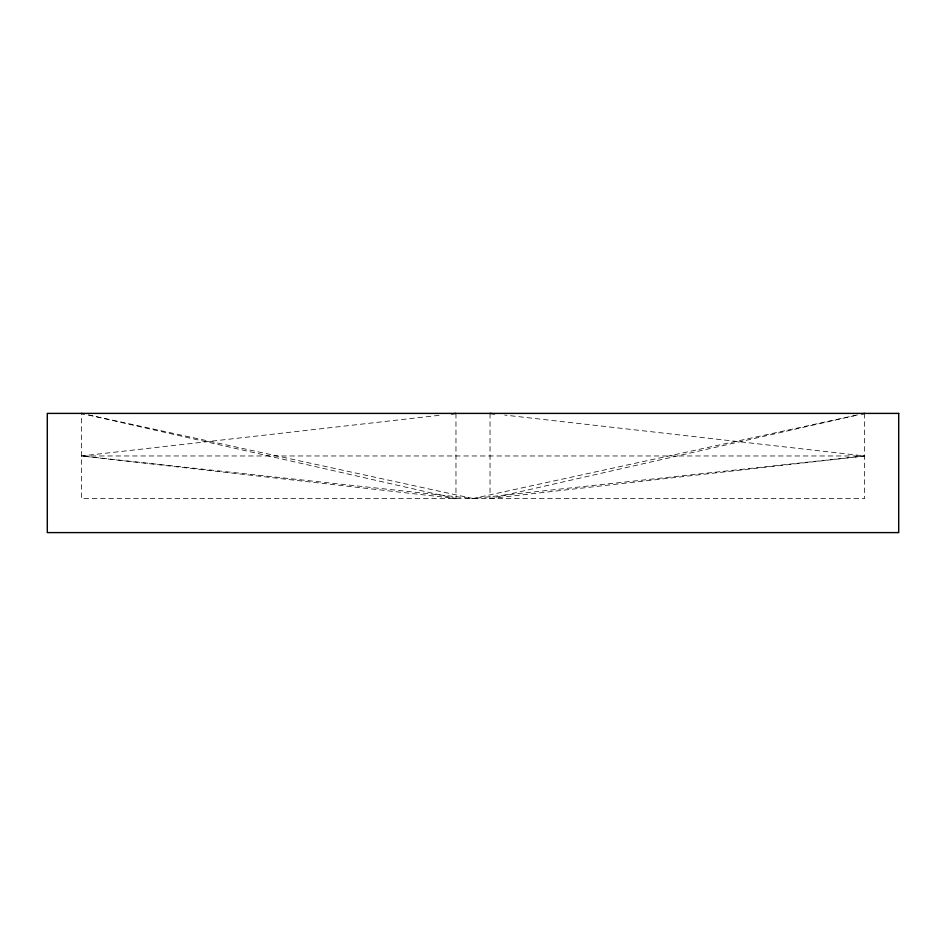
<?xml version="1.0" encoding="UTF-8"?>
<svg xmlns="http://www.w3.org/2000/svg" width="946" height="946" viewBox="0 0 946 946"><rect width="100%" height="100%" fill="white"/><g stroke="black" fill="none" stroke-linecap="round" stroke-linejoin="round"><path stroke-width="0.71" stroke-dasharray="4.73 3.55" d="M490.028 413.402L490.028 498.542L857.443 415.034M857.443 414.963L473 498.542L81.356 455.972L441.344 415.069M490.028 498.542L864.644 455.972L504.656 415.069M455.972 413.402L455.972 498.542L81.356 455.972L864.644 455.972L473 498.542L88.557 414.963M88.557 415.034L455.972 498.542M864.644 413.402L864.644 498.542L81.356 498.542L81.356 413.402"/><path stroke-width="1.42" d="M861.759 414.029L864.644 413.402M451.585 413.899L455.972 413.402M490.028 413.402L494.415 413.899M81.356 413.402L84.241 414.029M898.7 413.402L47.3 413.402L47.3 532.598L898.7 532.598L898.7 413.402"/></g></svg>
